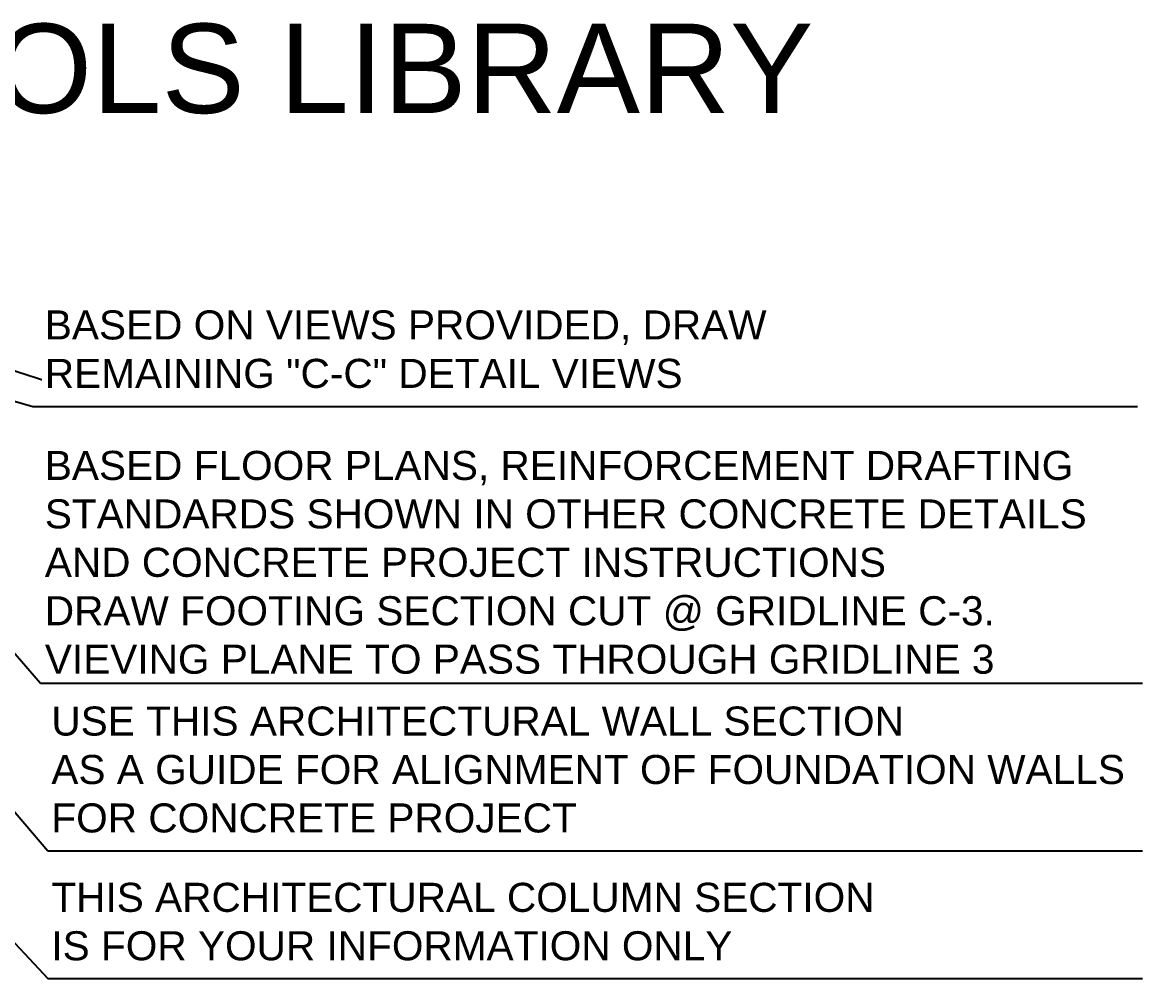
# Model space of a CAD drawing. Header units: millimetres. Extents: x -31954 to 493870, y 99509 to 604061.
# Drawn here: x 416774 to 493870, y 400111 to 465926 of the extents above; entities that cross this region are included whole.
import ezdxf

# ---------------------------------------------------------------- set-up
doc = ezdxf.new("R2010")
doc.units = ezdxf.units.MM
doc.header["$LTSCALE"] = 10
doc.layers.add('S-CONC INSTRUCTIONS', color=210, linetype='Continuous', lineweight=9)
doc.layers.add('S-STEEL INSTRUCTIONS', color=170, linetype='Continuous', lineweight=9)
doc.styles.add('Revit_Arial', font='arial.ttf')
doc.dimstyles.new('DIM', dxfattribs={"dimscale": 1000, "dimtxt": 2, "dimasz": 2, "dimexe": 0.787402, "dimexo": 0.492126, "dimtad": 1, "dimdec": 0, "dimzin": 0, "dimdsep": 46, "dimtxsty": 'Revit_Arial', "dimcen": 0, "dimazin": 0, "dimtfac": 1, "dimtdec": 0, "dimtix": 1, "dimtmove": 0, "dimatfit": 3, "dimfxl": 1, "dimtvp": 1, "dimtfill": 1, "dimtolj": 1, "dimtzin": 0, "dimarcsym": 2})

msp = doc.modelspace()

# ---------------------------------------------------------------- texts
at = {"layer": 'Defpoints', "style": 'Revit_Arial'}
msp.add_text('DETAILS AND SYMBOLS LIBRARY', height=6147.081, dxfattribs=at).set_placement((331874.9, 459687.7))
at = {"layer": 'S-CONC INSTRUCTIONS', "char_height": 2000, "attachment_point": 7, "style": 'Revit_Arial', "bg_fill": 3, "box_fill_scale": 1.1, "bg_fill_color": 256, "bg_fill_true_color": 13158600, "bg_fill_transparency": 0}
for s, insert in [('USE THIS ARCHITECTURAL WALL SECTION\\PAS A GUIDE FOR ALIGNMENT OF FOUNDATION WALLS\\PFOR CONCRETE PROJECT', (418766.5, 410141.9)), ('THIS ARCHITECTURAL COLUMN SECTION\\PIS FOR YOUR INFORMATION ONLY', (418766.5, 401342.3))]:
    msp.add_mtext(s, dxfattribs=dict(at, insert=insert))

# ---------------------------------------------------------------- leaders
at = {"layer": 'S-STEEL INSTRUCTIONS'}
msp.add_leader([(400240, 447133.1), (419234.8, 440977.9)], dimstyle='DIM', dxfattribs=at)

# ---------------------------------------------------------------- next in the draw order: texts
at = {"layer": 'S-STEEL INSTRUCTIONS', "insert": (418317.7, 440740.9), "char_height": 2000, "attachment_point": 7, "style": 'Revit_Arial', "bg_fill": 3, "box_fill_scale": 1.1, "bg_fill_color": 256, "bg_fill_true_color": 13158600, "bg_fill_transparency": 0}
msp.add_mtext('BASED ON VIEWS PROVIDED, DRAW\\PREMAINING "C-C" DETAIL VIEWS', dxfattribs=at)

# ---------------------------------------------------------------- next in the draw order: leaders
at = {"layer": 'S-CONC INSTRUCTIONS'}
for points in [[(406271.3, 423252.7), (418523.8, 408910.6), (493869.7, 408910.6)], [(398099.6, 421992.9), (418523.8, 400111), (493869.7, 400111)]]:
    msp.add_leader(points, dimstyle='DIM', dxfattribs=at)

# ---------------------------------------------------------------- next in the draw order: texts
at = {"layer": 'S-CONC INSTRUCTIONS', "insert": (418317.7, 421068.2), "char_height": 2000, "attachment_point": 7, "style": 'Revit_Arial', "bg_fill": 3, "box_fill_scale": 1.1, "bg_fill_color": 256, "bg_fill_true_color": 13158600, "bg_fill_transparency": 0}
msp.add_mtext('BASED FLOOR PLANS, REINFORCEMENT DRAFTING\\PSTANDARDS SHOWN IN OTHER CONCRETE DETAILS\\PAND CONCRETE PROJECT INSTRUCTIONS\\PDRAW FOOTING SECTION CUT @ GRIDLINE C-3.\\PVIEVING PLANE TO PASS THROUGH GRIDLINE 3', dxfattribs=at)

# ---------------------------------------------------------------- next in the draw order: leaders
at = {"layer": 'S-STEEL INSTRUCTIONS'}
msp.add_leader([(396159.4, 445652.3), (417483.7, 439497.1), (493520.5, 439497.1)], dimstyle='DIM', dxfattribs=at)

# ---------------------------------------------------------------- next in the draw order: leaders
at = {"layer": 'S-CONC INSTRUCTIONS'}
msp.add_leader([(399213.7, 442108.9), (418028.4, 420443.2), (493869.7, 420443.2)], dimstyle='DIM', dxfattribs=at)

doc.saveas('drawing.dxf')
